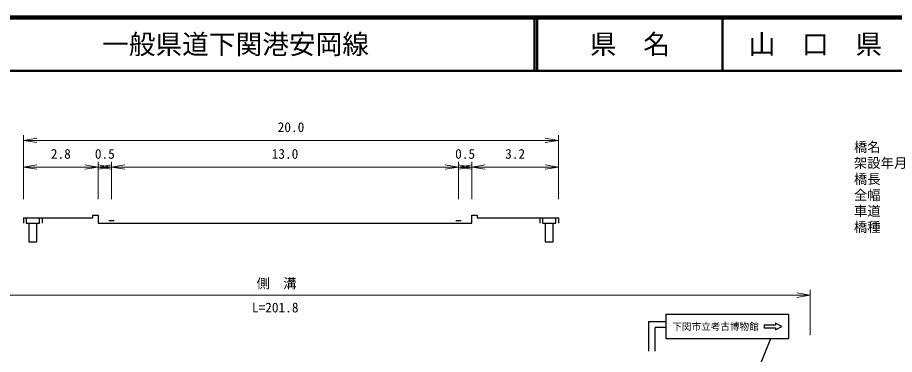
# Model space of a CAD drawing. Units: millimetres at full size, sheet at 1:1000, with parts at other scales. Extents: x 40000 to 680000, y 20000 to 380000.
# Drawn here: x 200887 to 365201, y 316896 to 380000 of the extents above; entities that cross this region are included whole.
import ezdxf
from ezdxf.enums import TextEntityAlignment as Align

# ---------------------------------------------------------------- set-up
doc = ezdxf.new("R2010")
doc.units = ezdxf.units.MM
doc.header["$LTSCALE"] = 1000
for name, color, linetype, lineweight in [('M-BGD', 7, 'Continuous', 25), ('M-STR-HTXT', 7, 'Continuous', 13), ('M-STR-STRC', 7, 'Continuous', 25), ('M-TTL', 2, 'Continuous', 140), ('M-TTL-LINE', 7, 'Continuous', 50)]:
    doc.layers.add(name, color=color, linetype=linetype, lineweight=lineweight)
doc.layers.add('M-TTL-TXT', color=7, linetype='Continuous')
doc.styles.add('ＭＳ ゴシック', font='')
doc.styles.get('ＭＳ ゴシック').set_extended_font_data('MS Gothic')

# ---------------------------------------------------------------- blocks, each defined once
blk = doc.blocks.new('open_arrow')
at = {"color": 0, "linetype": 'Continuous', "lineweight": -2}
blk.add_lwpolyline([(7.5, 1.25), (0, 0), (7.5, -1.25)], dxfattribs=at)

msp = doc.modelspace()

# ---------------------------------------------------------------- linework, layer by layer
at = {"layer": 'M-BGD'}
for p, q in [((202000, 342500), (215000, 342500)), ((202000, 342500), (202000, 341500)), ((202500, 342500), (202500, 341500)), ((205000, 341500), (205000, 342500)), ((205500, 342500), (205500, 341500)), ((215000, 342500), (215000, 343000)), ((215000, 343000), (216000, 343000)), ((216000, 343000), (216000, 341500)), ((218000, 342000), (219000, 342000)), ((283000, 342000), (284000, 342000)), ((286000, 341500), (286000, 343000)), ((286000, 343000), (287000, 343000)), ((287000, 343000), (287000, 342500)), ((287000, 342500), (302250, 342500)), ((298750, 342500), (298750, 341500)), ((299250, 342500), (299250, 341500)), ((301750, 341500), (301750, 342500)), ((302250, 342500), (302250, 341500)), ((202500, 341500), (205000, 341500)), ((203000, 341500), (203000, 338000)), ((204500, 338000), (204500, 341500)), ((216000, 341500), (218500, 341500)), ((218500, 341500), (283500, 341500)), ((283500, 341500), (286000, 341500)), ((299250, 341500), (301750, 341500)), ((299750, 341500), (299750, 338000)), ((301250, 338000), (301250, 341500)), ((203000, 338000), (204500, 338000)), ((299750, 338000), (301250, 338000))]:
    msp.add_line(p, q, dxfattribs=at)
at = {"layer": 'M-STR-HTXT'}
for p, q in [((202000, 346000), (202000, 358000)), ((202000, 357000), (302250, 357000)), ((302250, 346000), (302250, 358000)), ((202000, 352000), (216000, 352000)), ((216000, 346000), (216000, 353000)), ((216000, 352000), (218500, 352000)), ((218500, 346000), (218500, 353000)), ((218500, 352000), (283500, 352000)), ((283500, 346000), (283500, 353000)), ((283500, 352000), (286000, 352000)), ((286000, 346000), (286000, 353000)), ((286000, 352000), (302250, 352000)), ((349399, 320500), (349399, 329000)), ((149184, 328000), (349399, 328000))]:
    msp.add_line(p, q, dxfattribs=at)
at = {"layer": 'M-STR-STRC'}
for p, q in [((322388, 324428), (345349, 324428)), ((322388, 324428), (322388, 319857)), ((345349, 324428), (345349, 319857)), ((319124, 323062), (319124, 317536)), ((319124, 323062), (322388, 323062)), ((340781, 322406), (340781, 321873)), ((342933, 322406), (340781, 322406)), ((342933, 322787), (342933, 322406)), ((344076, 322140), (342933, 322787)), ((342933, 321493), (344076, 322140)), ((322388, 321974), (320346, 321974)), ((320346, 317536), (320346, 321974)), ((340781, 321873), (342933, 321873)), ((342933, 321873), (342933, 321493)), ((322388, 319857), (345349, 319857)), ((323236, 273729), (342017, 319857))]:
    msp.add_line(p, q, dxfattribs=at)
at = {"layer": 'M-TTL'}
msp.add_line((680000, 380000), (40000, 380000), dxfattribs=at)
at = {"layer": 'M-TTL-LINE'}
for p, q in [((297750, 380000), (297750, 370000)), ((298250, 380000), (298250, 370000)), ((333000, 380000), (333000, 370000)), ((40000, 370000), (680000, 370000))]:
    msp.add_line(p, q, dxfattribs=at)

# ---------------------------------------------------------------- block references
at = {"layer": 'M-STR-HTXT', "xscale": 333, "yscale": 333}
for p in [(202000, 357000), (202000, 352000), (216000, 352000), (218500, 352000), (283500, 352000), (286000, 352000)]:
    msp.add_blockref('open_arrow', p, dxfattribs=at)
at = {"layer": 'M-STR-HTXT', "xscale": 333, "yscale": 333, "rotation": 180}
for p in [(302250, 357000), (216000, 352000), (218500, 352000), (283500, 352000), (286000, 352000), (302250, 352000), (349399, 328000)]:
    msp.add_blockref('open_arrow', p, dxfattribs=at)

# ---------------------------------------------------------------- texts
at = {"layer": 'M-STR-HTXT', "style": 'ＭＳ ゴシック'}
for s, p in [('20.0', (252125, 358000)), ('2.8', (209000, 353000)), ('0.5', (217250, 353000)), ('13.0', (251000, 353000)), ('0.5', (284750, 353000)), ('3.2', (294125, 353000)), ('L=201.8', (249169, 324217))]:
    msp.add_text(s, height=1833, dxfattribs=at).set_placement(p, align=Align.BOTTOM_CENTER)
for s, p in [('橋名', (357604, 355761)), ('架設年月', (357604, 352761)), ('橋長', (357604, 349761)), ('全幅', (357604, 346761)), ('車道', (357604, 343761)), ('橋種', (357604, 340761))]:
    msp.add_text(s, height=1833, dxfattribs=at).set_placement(p, align=Align.MIDDLE_LEFT)
msp.add_text('側\u3000溝', height=1833, dxfattribs=at).set_placement((249412, 330203), align=Align.MIDDLE_CENTER)
at = {"layer": 'M-STR-STRC', "style": 'ＭＳ ゴシック'}
msp.add_text('下関市立考古博物館', height=1320, dxfattribs=at).set_placement((323571, 322123), align=Align.MIDDLE_LEFT)
at = {"layer": 'M-TTL-TXT', "style": 'ＭＳ ゴシック'}
msp.add_text('一般県道下関港安岡線', height=3666, dxfattribs=at).set_placement((216734, 375000), align=Align.MIDDLE_LEFT)
for s, p in [('県\u3000名', (315625, 375000)), ('山\u3000口\u3000県', (350375, 375000))]:
    msp.add_text(s, height=3666, dxfattribs=at).set_placement(p, align=Align.MIDDLE_CENTER)

doc.saveas('drawing.dxf')
